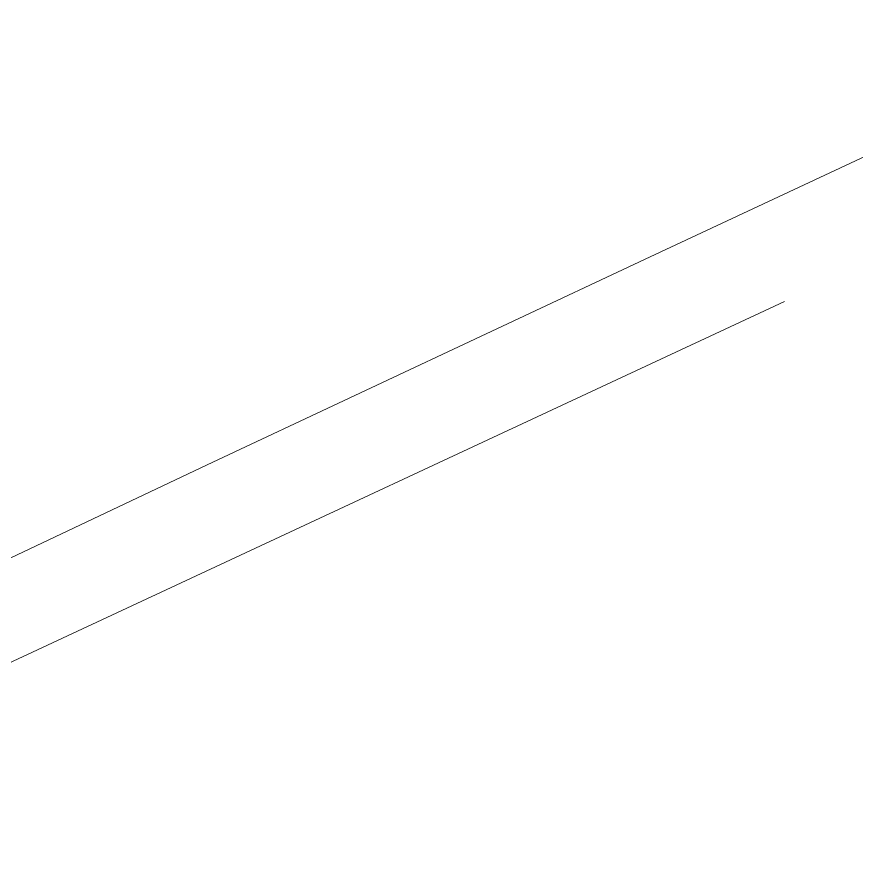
# Model space of a CAD drawing. Extents: x 2498567 to 2501210, y 7092229 to 7094464.
# Drawn here: x 2499532.91 to 2499537.508, y 7093024.377 to 7093029.041 of the extents above; entities that cross this region are included whole.
import ezdxf

# ---------------------------------------------------------------- set-up
doc = ezdxf.new("R2010")
doc.units = 0
doc.header["$MEASUREMENT"] = 0
doc.linetypes.add('HIDDEN', pattern=[0.375, 0.25, -0.125])
doc.layers.add('GRID', color=254, linetype='HIDDEN')
doc.layers.add('Level 31', color=254, linetype='Continuous', lineweight=0)

msp = doc.modelspace()

# ---------------------------------------------------------------- linework, layer by layer
at = {"layer": 'GRID', "color": 252, "linetype": 'HIDDEN', "lineweight": 0, "ltscale": 35}
for p, q in [((2499190.5075, 7093759.9131), (2499711.6546, 7092642.2398)), ((2498958.2015, 7092757.55), (2500937.8301, 7093680.6084))]:
    msp.add_line(p, q, dxfattribs=at)
at = {"layer": 'Level 31', "color": 35, "linetype": 'Continuous', "lineweight": 13}
for p, q in [((2499538.8037, 7093028.8635), (2499536.3761, 7093027.7292)), ((2499536.3761, 7093027.7292), (2499533.9515, 7093026.5886)), ((2499533.9515, 7093026.5886), (2499524.0385, 7093021.9093))]:
    msp.add_line(p, q, dxfattribs=at)

doc.saveas('drawing.dxf')
